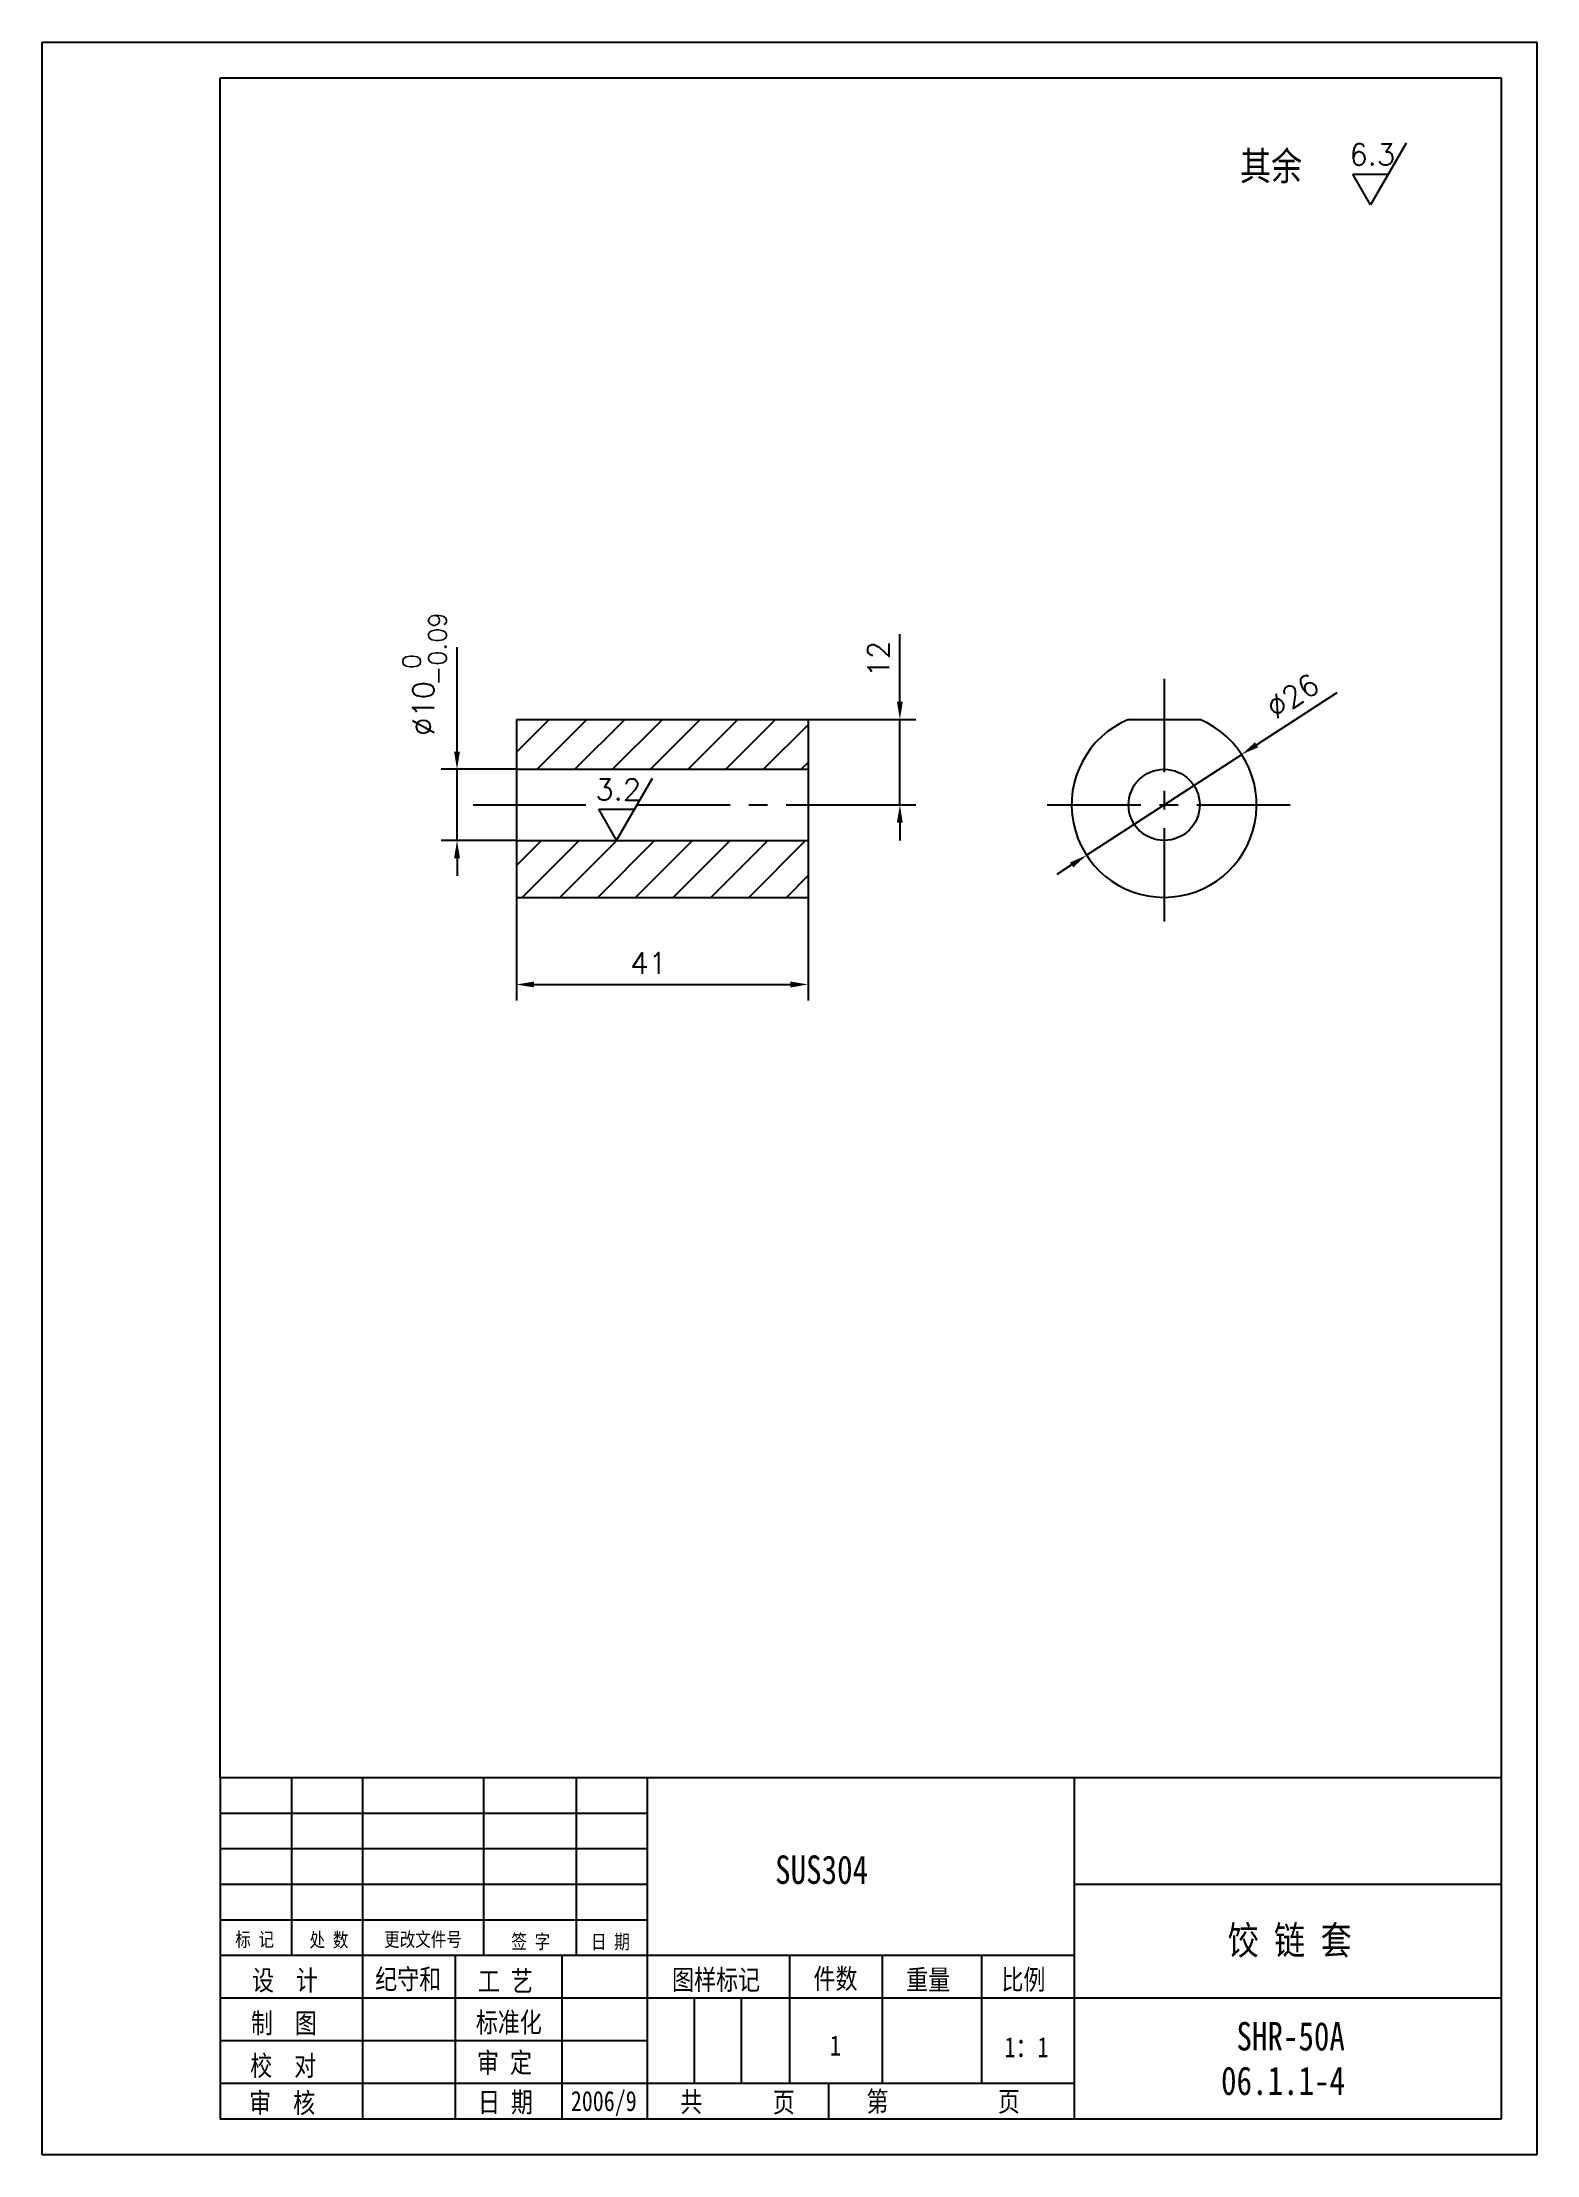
# Model space of a CAD drawing. Extents: x 346 to 556, y 136 to 433.
import ezdxf

# ---------------------------------------------------------------- set-up
doc = ezdxf.new("R2010")
doc.units = 0
doc.header["$LTSCALE"] = 10.5
doc.header["$MEASUREMENT"] = 0
doc.linetypes.add('CENTER', pattern=[2, 1.25, -0.25, 0.25, -0.25])
doc.layers.get('0').update_dxf_attribs({"color": 2, "linetype": 'CONTINUOUS'})
doc.layers.get('DEFPOINTS').update_dxf_attribs({"linetype": 'CONTINUOUS'})
doc.layers.add('PART', color=3, linetype='CONTINUOUS')
doc.layers.add('SMPEN_THICK', color=7, linetype='CONTINUOUS')
doc.styles.add('HZDX', font='', dxfattribs={"width": 0.8, "height": 7.5})
doc.styles.get("Standard").update_dxf_attribs({"font": 'txt.shx', "height": 3})
doc.styles.get('HZDX').set_extended_font_data('SimSun')
doc.dimstyles.get("Standard").update_dxf_attribs({"dimtxt": 0.18, "dimasz": 0.18, "dimexe": 0.18, "dimexo": 0.0625, "dimgap": 0.09, "dimtad": 0, "dimtih": 1, "dimtoh": 1, "dimdec": 4, "dimzin": 0, "dimdsep": 46, "dimtxsty": 'Standard', "dimcen": 0.09, "dimadec": 0, "dimazin": 0, "dimtfac": 1, "dimtdec": 4, "dimtofl": 0, "dimtmove": 0, "dimatfit": 3, "dimfxl": 1, "dimtolj": 1, "dimtzin": 0, "dimarcsym": 0})

# ---------------------------------------------------------------- blocks, each defined once
blk = doc.blocks.new('*D5')
at = {"layer": 'DEFPOINTS', "color": 0, "transparency": 16777216}
for p in [(412.92, 312.43), (453.92, 312.43), (453.92, 300.18)]:
    blk.add_point(p, dxfattribs=at)
at = {"layer": 'SMPEN_THICK', "color": 2, "lineweight": -2, "transparency": 16777216}
for p, q in [((412.92, 312.43), (412.92, 297.93)), ((453.92, 312.43), (453.92, 297.93)), ((415.42, 300.18), (451.42, 300.18))]:
    blk.add_line(p, q, dxfattribs=at)
at = {"layer": 'SMPEN_THICK', "color": 2, "transparency": 16777216}
for points in [[(415.42, 300.6), (415.42, 299.76), (412.92, 300.18)], [(451.42, 300.6), (451.42, 299.76), (453.92, 300.18)]]:
    blk.add_solid(points, dxfattribs=at)
at = {"layer": 'SMPEN_THICK', "color": 2, "transparency": 16777216, "insert": (431.49, 303.18), "char_height": 3, "attachment_point": 5}
blk.add_mtext('\\A1;41', dxfattribs=at)
blk = doc.blocks.new('*D6')
at = {"layer": 'DEFPOINTS', "color": 0, "transparency": 16777216}
for p in [(453.92, 337.43), (453.92, 325.43), (466.81, 325.43)]:
    blk.add_point(p, dxfattribs=at)
at = {"layer": 'SMPEN_THICK', "color": 2, "lineweight": -2, "transparency": 16777216}
for p, q in [((466.81, 339.93), (466.81, 349.43)), ((453.92, 337.43), (469.06, 337.43)), ((466.81, 325.43), (466.81, 337.43)), ((453.92, 325.43), (469.06, 325.43)), ((466.81, 322.93), (466.81, 320.43))]:
    blk.add_line(p, q, dxfattribs=at)
at = {"layer": 'SMPEN_THICK', "color": 2, "transparency": 16777216}
for points in [[(466.39, 339.93), (467.22, 339.93), (466.81, 337.43)], [(466.39, 322.93), (467.22, 322.93), (466.81, 325.43)]]:
    blk.add_solid(points, dxfattribs=at)
at = {"layer": 'SMPEN_THICK', "color": 2, "transparency": 16777216, "insert": (463.81, 345.93), "char_height": 3, "attachment_point": 5, "rotation": 90}
blk.add_mtext('\\A1;12', dxfattribs=at)
blk = doc.blocks.new('*D7')
at = {"layer": 'DEFPOINTS', "color": 0, "transparency": 16777216}
for p in [(514.84, 332.52), (493.04, 318.35)]:
    blk.add_point(p, dxfattribs=at)
at = {"layer": 'SMPEN_THICK', "color": 2, "lineweight": -2, "transparency": 16777216}
for p, q in [((516.94, 333.88), (528.26, 341.24)), ((493.04, 318.35), (514.84, 332.52)), ((490.95, 316.99), (488.85, 315.63))]:
    blk.add_line(p, q, dxfattribs=at)
at = {"layer": 'SMPEN_THICK', "color": 2, "transparency": 16777216}
for points in [[(516.71, 334.23), (517.17, 333.53), (514.84, 332.52)], [(490.72, 317.34), (491.17, 316.64), (493.04, 318.35)]]:
    blk.add_solid(points, dxfattribs=at)
at = {"layer": 'SMPEN_THICK', "color": 2, "transparency": 16777216, "insert": (522.01, 340.75), "char_height": 3, "attachment_point": 5, "rotation": 33.0181}
blk.add_mtext('\\A1;∅26', dxfattribs=at)

msp = doc.modelspace()

# ---------------------------------------------------------------- hatches: boundary and pattern name
at = {"layer": 'SMPEN_THICK'}
h = msp.add_hatch(dxfattribs=at)
h.set_pattern_fill('ANSI31', color=256, scale=30, style=0)
h.set_pattern_definition([(45, (11.157, 0), (-2.65165, 2.65165), [])])
h.paths.add_polyline_path([(453.92212, 330.43382), (453.92212, 337.43382), (412.92212, 337.43382), (412.92212, 330.43382)])
h.paths.add_polyline_path([(453.92212, 312.43382), (453.92212, 320.43382), (412.92212, 320.43382), (412.92212, 312.43382)])

# ---------------------------------------------------------------- linework, layer by layer
at = {"color": 2, "linetype": 'ByBlock'}
for p, q in [((404.58098, 332.93382), (404.58098, 347.60049)), ((412.92212, 330.43382), (402.33098, 330.43382)), ((404.58098, 320.43382), (404.58098, 330.43382)), ((412.92212, 320.43382), (402.33098, 320.43382)), ((404.58098, 317.93382), (404.58098, 315.43382))]:
    msp.add_line(p, q, dxfattribs=at)
for points in [[(404.16431, 332.93382), (404.99764, 332.93382), (404.58098, 330.43382)], [(404.16431, 317.93382), (404.99764, 317.93382), (404.58098, 320.43382)]]:
    msp.add_solid(points, dxfattribs=at)
at = {"layer": 'DEFPOINTS', "color": 0, "linetype": 'ByBlock'}
for p in [(412.92212, 330.43382), (404.58098, 320.43382), (412.92212, 320.43382)]:
    msp.add_point(p, dxfattribs=at)
at = {"layer": 'PART', "color": 6, "linetype": 'Continuous'}
for p, q in [((346.30103, 432.65178), (556.30103, 432.65178)), ((556.30103, 432.65178), (556.30103, 135.65178)), ((556.30103, 135.65178), (346.30103, 135.65178))]:
    msp.add_line(p, q, dxfattribs=at)
at = {"layer": 'PART', "color": 5, "linetype": 'Continuous'}
for p, q in [((371.30103, 427.65178), (551.30103, 427.65178)), ((551.30103, 427.65178), (551.30103, 140.65178)), ((371.30103, 188.65178), (371.30103, 140.65178)), ((551.30103, 140.65178), (371.30103, 140.65178))]:
    msp.add_line(p, q, dxfattribs=at)
at = {"layer": 'PART', "linetype": 'Continuous'}
for p, q in [((381.30103, 188.65178), (381.30103, 163.65178)), ((391.30103, 188.65178), (391.30103, 140.65178)), ((408.30103, 188.65178), (408.30103, 163.65178)), ((421.30103, 188.65178), (421.30103, 163.65178)), ((431.30103, 188.65178), (431.30103, 140.65178)), ((491.30103, 188.65178), (491.30103, 140.65178)), ((551.30103, 173.65178), (491.30103, 173.65178)), ((404.30103, 163.65178), (404.30103, 140.65178)), ((419.30103, 163.65178), (419.30103, 140.65178)), ((451.30103, 163.65178), (451.30103, 145.65178)), ((464.30103, 163.65178), (464.30103, 145.65178)), ((478.30103, 163.65178), (478.30103, 145.65178)), ((437.90103, 157.65178), (437.90103, 145.65178)), ((444.50103, 157.65178), (444.50103, 145.65178)), ((551.30103, 157.65178), (491.30103, 157.65178)), ((456.7788, 145.65178), (456.7788, 140.65178))]:
    msp.add_line(p, q, dxfattribs=at)
at = {"layer": 'SMPEN_THICK', "color": 6}
msp.add_line((346.30103, 135.65178), (346.30103, 432.65178), dxfattribs=at)
at = {"layer": 'SMPEN_THICK', "color": 5}
for p, q in [((371.30103, 188.65178), (371.30103, 427.65178)), ((551.30103, 188.65178), (371.30103, 188.65178))]:
    msp.add_line(p, q, dxfattribs=at)
at = {"layer": 'SMPEN_THICK'}
for p, q in [((537.96548, 418.4471), (532.96548, 409.78685)), ((530.46548, 414.11697), (535.46548, 414.11697)), ((532.96548, 409.78685), (530.46548, 414.11697)), ((431.99989, 329.14948), (426.99989, 320.48923)), ((406.85583, 325.43382), (422.68629, 325.43382)), ((426.99989, 320.48923), (424.49989, 324.81935)), ((424.49989, 324.81935), (429.49989, 324.81935)), ((431.30103, 183.65178), (371.30103, 183.65178)), ((431.30103, 178.65178), (371.30103, 178.65178)), ((431.30103, 173.65178), (371.30103, 173.65178)), ((431.30103, 168.65178), (371.30103, 168.65178)), ((491.30103, 163.65178), (371.30103, 163.65178)), ((491.30103, 157.65178), (371.30103, 157.65178)), ((431.30103, 151.65178), (371.30103, 151.65178)), ((491.30103, 145.65178), (371.30103, 145.65178))]:
    msp.add_line(p, q, dxfattribs=at)
at = {"layer": 'SMPEN_THICK', "color": 3, "linetype": 'CENTER'}
for p, q in [((503.94267, 343.16285), (503.94267, 307.09122)), ((429.85466, 325.43382), (462.25753, 325.43382)), ((487.52426, 325.43382), (521.87765, 325.43382))]:
    msp.add_line(p, q, dxfattribs=at)
at = {"layer": 'SMPEN_THICK', "color": 4}
for p, q in [((412.92212, 337.43382), (412.92212, 312.43382)), ((412.92212, 337.43382), (453.92212, 337.43382)), ((453.92212, 337.43382), (453.92212, 312.43382)), ((498.94267, 337.43382), (508.94267, 337.43382)), ((412.92212, 330.43382), (453.92212, 330.43382)), ((412.92212, 320.43382), (453.92212, 320.43382)), ((412.92212, 312.43382), (453.92212, 312.43382))]:
    msp.add_line(p, q, dxfattribs=at)
msp.add_circle((503.94267, 325.43382), 5, dxfattribs=at)
msp.add_arc((503.94267, 325.43382), 13, 112.6198649, 67.3801351, dxfattribs=at)

# ---------------------------------------------------------------- texts
at = {"layer": 'SMPEN_THICK', "color": 2}
for s, height, p in [('-0.09', 2.5, (403.08098, 342.21036)), ('0', 2.5, (399.46269, 344.51653)), ('∅10', 3, (401.34739, 335.13205))]:
    msp.add_text(s, height=height, rotation=90, dxfattribs=at).set_placement(p)
at = {"layer": 'SMPEN_THICK', "style": 'HZDX', "width": 0.8}
for s, height, p in [('SUS304', 4, (449.28034, 173.7293)), ('标 记', 2, (373.41785, 164.92232)), ('处 数', 2, (383.86005, 164.85827)), ('更改文件号', 2, (394.34956, 164.92321)), ('签 字', 2, (412.21354, 164.61907)), ('日 期', 2, (423.40237, 164.59729)), ('饺 链 套', 4, (512.849, 163.80577)), ('设  计', 2.835, (375.77433, 158.77083)), ('纪守和', 2.835, (393.07348, 158.92796)), ('工 艺', 2.835, (407.51607, 158.64147)), ('图样标记', 2.835, (434.79808, 158.83978)), ('件数', 2.835, (454.66907, 158.9884)), ('重量', 2.835, (467.70016, 158.84021)), ('比例', 2.835, (481.08575, 158.8587)), ('制  图', 2.835, (375.62607, 152.73889)), ('标准化', 2.835, (407.21955, 152.85028)), ('1', 2.835, (456.98895, 149.60525)), ('1：1', 2.835, (481.51117, 149.37034)), ('SHR-50A', 4, (514.10959, 150.31612)), ('校  对', 2.835, (375.5242, 146.76006)), ('审 定', 2.835, (407.3863, 147.1886)), ('06.1.1-4', 4, (511.94432, 144.06217)), ('审  核', 2.835, (375.37594, 141.5272)), ('日 期', 2.835, (407.52232, 141.63192)), ('2006/9', 2.835, (420.57531, 141.78905)), ('共', 2.835, (435.95104, 141.68389)), ('页', 2.835, (448.95902, 141.61904)), ('第', 2.835, (462.11868, 141.72086)), ('页', 2.835, (480.58402, 141.72086))]:
    msp.add_text(s, height=height, dxfattribs=at).set_placement(p)
at = {"layer": 'SMPEN_THICK', "insert": (514.60724, 417.25026), "char_height": 4, "width": 33.2988, "attachment_point": 1, "style": 'HZDX'}
msp.add_mtext('\\f宋体|b0|i0|c134|p2;其余', dxfattribs=at)
at = {"layer": 'SMPEN_THICK', "char_height": 3, "width": 8.5736, "attachment_point": 1}
for s, insert in [('6.3', (529.98443, 418.37096)), ('3.2', (424.01884, 329.07334))]:
    msp.add_mtext(s, dxfattribs=dict(at, insert=insert))

# ---------------------------------------------------------------- dimensions: what is measured, and where the dimension line sits
at = {"layer": 'SMPEN_THICK'}
dim = msp.add_linear_dim(base=(466.80724, 325.43382), p1=(453.92212, 337.43382), p2=(453.92212, 325.43382), angle=90, dimstyle='Standard', override={"dimtxt": 5, "dimasz": 2.5, "dimexe": 2.25, "dimexo": 0, "dimgap": 1.5, "dimtad": 1, "dimtih": 0, "dimtoh": 0, "dimzin": 8, "dimclrd": 2, "dimclre": 2, "dimclrt": 2, "dimtm": 0.115, "dimtfac": 0.66667, "dimtofl": 1, "dimatfit": 1, "dimtvp": 5, "dimtzin": 8}, dxfattribs=at)
dim.commit()
dim.dimension.update_dxf_attribs({"geometry": '*D6', "text_midpoint": (466.80724, 345.93382), "dimtype": 160})
dim = msp.add_diameter_dim_2p(p1=(493.04219, 318.35007), p2=(514.84314, 332.51758), dimstyle='Standard', override={"dimtxt": 5, "dimasz": 2.5, "dimexe": 2.25, "dimexo": 0, "dimgap": 1.5, "dimtad": 1, "dimtih": 0, "dimtoh": 0, "dimzin": 8, "dimclrd": 2, "dimclre": 2, "dimclrt": 2, "dimtm": 0.115, "dimtfac": 0.66667, "dimtofl": 1, "dimatfit": 1, "dimtvp": 5, "dimtzin": 8}, dxfattribs=at)
dim.commit()
dim.dimension.update_dxf_attribs({"geometry": '*D7', "text_midpoint": (523.64738, 338.23908), "dimtype": 163})
dim = msp.add_linear_dim(base=(453.92212, 300.17909), p1=(412.92212, 312.43382), p2=(453.92212, 312.43382), dimstyle='Standard', override={"dimtxt": 5, "dimasz": 2.5, "dimexe": 2.25, "dimexo": 0, "dimgap": 1.5, "dimtad": 1, "dimtih": 0, "dimtoh": 0, "dimzin": 8, "dimclrd": 2, "dimclre": 2, "dimclrt": 2, "dimtm": 0.115, "dimtfac": 0.66667, "dimtofl": 1, "dimatfit": 1, "dimtvp": 5, "dimtzin": 8}, dxfattribs=at)
dim.commit()
dim.dimension.update_dxf_attribs({"geometry": '*D5', "text_midpoint": (431.49114, 300.17909), "dimtype": 160})

doc.saveas('drawing.dxf')
